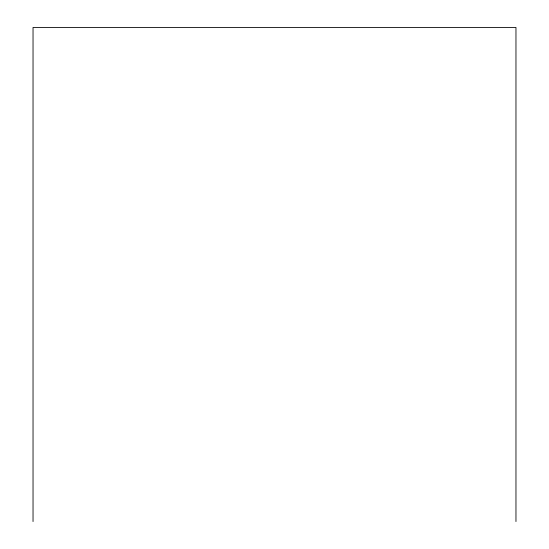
<?xml version="1.0" encoding="UTF-8"?>
<svg xmlns="http://www.w3.org/2000/svg" width="549" height="549" viewBox="0 0 549 549"><rect width="100%" height="100%" fill="white"/><g stroke="black" fill="none" stroke-linecap="round" stroke-linejoin="round"><path stroke-width="0.82" d="M515.964 521.55L515.964 27.45L33.036 27.45L33.036 521.55"/></g></svg>
